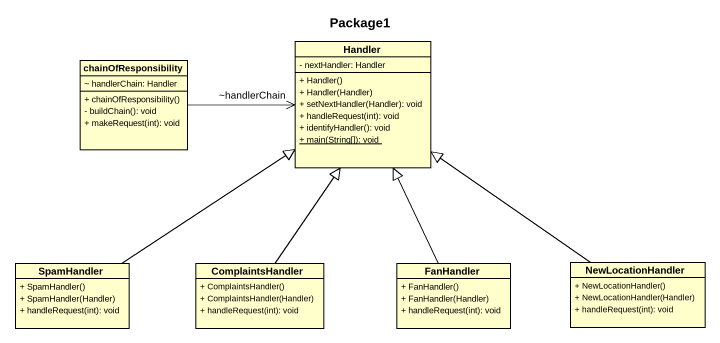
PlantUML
@startuml
title Package1
hide circle
hide empty members
skinparam classAttributeIconSize 0
class Handler {
  - nextHandler: Handler
  + Handler()
  + Handler(Handler)
  + setNextHandler(Handler): void
  + handleRequest(int): void
  + identifyHandler(): void
  {static} + main(String[]): void
}
class chainOfResponsibility {
  ~ handlerChain: Handler
  + chainOfResponsibility()
  - buildChain(): void
  + makeRequest(int): void
}
class SpamHandler {
  + SpamHandler()
  + SpamHandler(Handler)
  + handleRequest(int): void
}
class ComplaintsHandler {
  + ComplaintsHandler()
  + ComplaintsHandler(Handler)
  + handleRequest(int): void
}
class FanHandler {
  + FanHandler()
  + FanHandler(Handler)
  + handleRequest(int): void
}
class NewLocationHandler {
  + NewLocationHandler()
  + NewLocationHandler(Handler)
  + handleRequest(int): void
}
chainOfResponsibility -right-> "~handlerChain" Handler
SpamHandler -up-|> Handler
ComplaintsHandler -up-|> Handler
FanHandler -up-|> Handler
NewLocationHandler -up-|> Handler
@enduml
